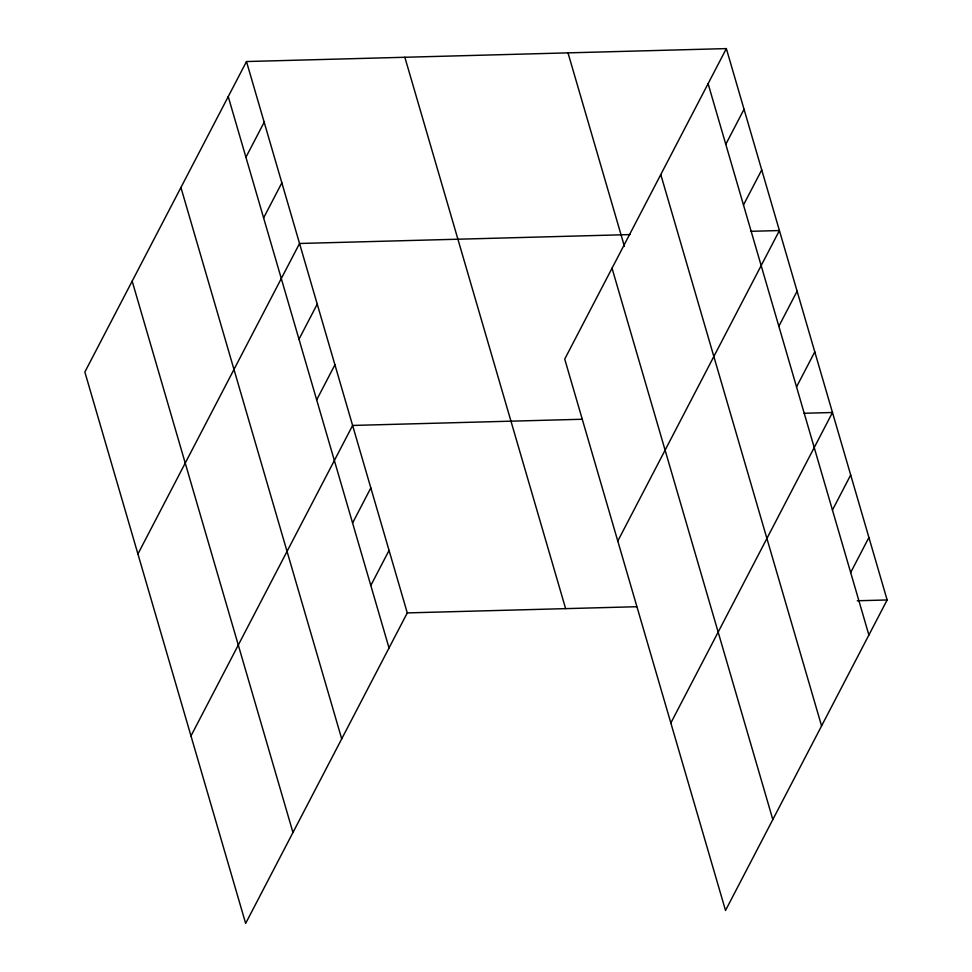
<?xml version="1.0" encoding="UTF-8"?>
<svg xmlns="http://www.w3.org/2000/svg" width="972" height="972" viewBox="0 0 972 972"><rect width="100%" height="100%" fill="white"/><g stroke="black" fill="none" stroke-linecap="round" stroke-linejoin="round"><path stroke-width="1.46" d="M246.487 61.54L84.856 372.033L245.649 923.4L407.28 612.907L246.487 61.54L726.351 48.6L887.144 599.967L725.513 910.46L564.72 359.093L726.351 48.6M245.928 157.257L264.177 122.193M263.606 217.898L281.868 182.833M137.915 553.991L299.546 243.486L630.026 234.58M298.987 339.204L317.237 304.139M316.678 399.857L334.927 364.792M190.974 735.938L352.617 425.444L581.973 419.26M352.581 522.997L370.83 487.932M370.806 585.484L389.055 550.419M725.792 144.318L744.042 109.253M743.471 204.97L761.732 169.906M617.779 541.052L779.41 230.546L751.028 231.312M778.851 326.264L797.101 291.199M796.53 386.917L814.791 351.852M670.838 722.998L832.469 412.505L804.087 413.27M832.445 510.057L850.694 474.992M850.67 572.544L868.919 537.48M407.28 612.907L636.636 606.722M857.268 600.769L887.144 599.967M708.102 83.665L868.895 635.032M660.79 174.559L821.571 725.926M568 52.865L624.425 246.378M612.032 268.199L772.825 819.566M404.85 57.263L565.631 608.63M228.238 96.605L389.031 647.972M180.926 187.499L341.707 738.866M132.168 281.139L292.961 832.506"/></g></svg>
